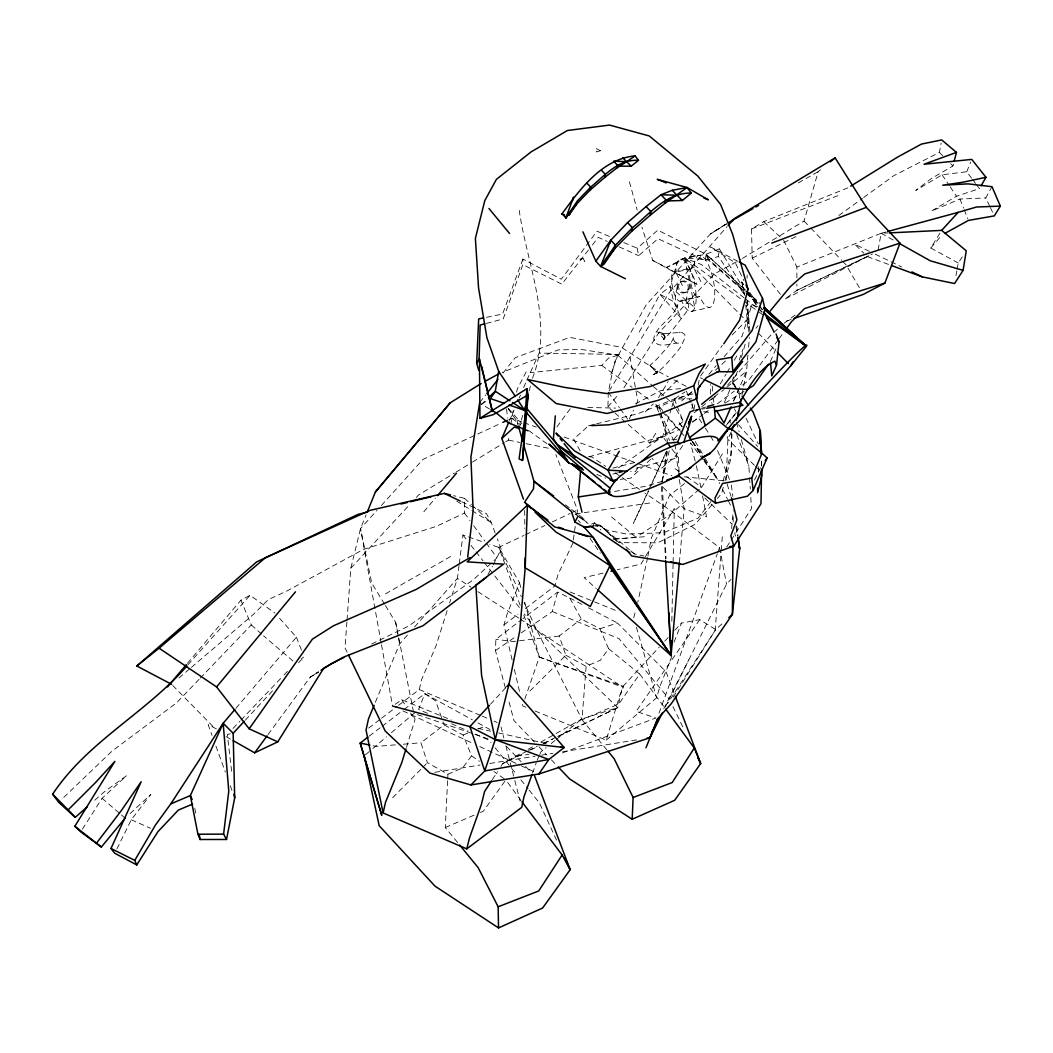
<?xml version="1.0" encoding="UTF-8"?>
<svg xmlns="http://www.w3.org/2000/svg" width="1053" height="1053" viewBox="0 0 1053 1053"><rect width="100%" height="100%" fill="white"/><g stroke="black" fill="none" stroke-linecap="round" stroke-linejoin="round"><path stroke-width="0.75" stroke-dasharray="5 3.75" d="M733.178 521.998L733.23 515.509M486.302 323.429L503.216 318.941L522.854 264.632L522.92 259.051L561.315 279.242L597.012 231.212L610.398 236.872M710.499 394.177L710.657 384.556M761.595 465.992L761.674 461.069M747.09 278.189L747.169 274.951M671.827 621.244L673.078 564.118M673.117 562.486L674.289 508.612L644.318 558.511M613.86 412.092L607.923 406.984L608.318 392.242L614.333 362.495L646.081 305.041L710.446 233.911L726.438 223.684M505.335 687.912L495.463 650.57L495.884 639.316L521.643 619.625M758.476 471.573L758.7 466.676M457.607 842.532L445.301 827.513L447.604 780.655M447.683 779.036L447.92 774.192L427.426 762.714L420.937 742.76L444.09 724.898L463.123 735.007L471.52 755.817L479.444 761.372M346.911 621.862L345.015 647.858L347.135 652.228M347.029 620.23L350.82 568.238L360.534 528.567L366.102 514.864M715.145 630.879L721.108 552.154M721.239 550.508L722.476 534.108M606.897 749.92L582.006 719.765L586.126 666.338L600.407 660.244L608.621 648.714L599.96 628.786L581.282 618.967L569.765 597.999L557.695 592.062L522.933 618.637M747.906 355.19L746.564 371.209L741.917 395.27M748.578 347.187L749.394 337.579M749.933 331.168L747.235 300.789M739.443 398.166L739.851 393.269L738.114 390.663M664.627 338.434L663.351 339.514C666.615 337.789 663.824 333.353 661.271 332.748L656.388 332.156L657.414 331.971M679.382 562.539L684.2 508.717L679.146 478.681M743.523 293.445L718.409 256.458L719.37 248.837L706.076 254.26L684.595 258.064L666.444 267.528L652.728 260.407L641.935 227.277M459.042 565.527L457.41 578.373L449.592 602.987M459.24 563.921L462.925 535.003L483.827 542.216M705.26 260.578L706.076 254.26L657.796 230.146L637.183 248.205L638.658 255.682L658.007 238.702L705.26 260.578L718.409 256.458M731.585 528.488L733.283 510.652M573.332 539.952L575.32 525.737M576.86 514.68L577.518 509.942L555.839 454.488M505.716 441.799L508.481 440.115L509.165 435.429M510.784 424.517L513.456 409.064M662.113 481.524L666.733 451.053M677.316 286.337C676.131 293.576 672.446 304.843 679.672 310.332L679.053 309.898M688.346 288.167L686.372 299.684L686.332 298.341L687.662 303.58L685.411 300.381C691.413 302.988 688.149 309.951 685.108 313.649L670.893 332.103L664.246 339.105L657.651 331.748M693.901 409.801L694.98 403.628M698.244 385.095L699.613 377.382L702.575 378.804M955.992 275.649L956.835 270.911M957.124 269.331L958.256 263.013L963.6 254.879M661.863 482.3L667.457 451.724M863.736 197.451L893.931 175.588L939.421 152.395L941.132 143.037M878.084 249.93L881.177 233.279L885.889 232.002M647.634 557.577L637.776 602.237M647.937 555.984L651.267 538.333L669.471 495.568L684.805 483.34M516.668 392.177L517.26 389.11L526.408 371.446M691.939 408.682L693.15 402.338M657.348 371.762L656.954 372.92L653.097 374.736L657.348 371.762L657.072 370.946L657.006 372.933L664.838 365.746L676.421 352.61L680.857 346.806L685.187 337.315L684.871 334.63L681.804 332.314L660.573 333.946L663.179 334.538L664.983 336.433L664.39 335.275M558.735 736.337L617.756 707.577L622.389 686.99L659.204 647.174M662.363 480.8L669.234 450.868M398.495 705.365L419.278 689.557L421.582 679.672L435.942 646.042L447.156 610.674M664.798 337.605L664.364 338.684M971.616 178.233L966.72 171.757L942.066 174.785L915.768 190.435L931.405 178.497L952.965 165.966L953.742 162.952M519.116 428.61L523.302 412.881M529.146 390.847L530.396 386.122M532.476 378.251C554.312 322.995 527.066 265.553 519.221 210.35M723.253 487.289L721.581 493.581L717.343 498.503M724.925 480.984L731.203 457.371L731.585 431.835M664.417 339L664.759 337.697M633.722 617.769L635.788 610.082M535.029 710.986L606.199 740.127L620.006 694.743L623.705 686.464L539.307 657.125L523.538 614.439M524.802 699.074L539.307 657.125L524.144 600.118M521.169 632.919L552.298 611.543L557.695 592.062M737.469 371.354L731.427 386.267M741.404 357.428L745.353 343.489M742.431 258.419L804.058 221.051L818.155 171.678L820.577 169.717M606.199 740.127L656.624 697.836L659.77 686.911L672.683 654.216M512.127 659.928L503.939 624.942L506.927 614.649L519.511 582.691L498.767 547.376L489.803 544.283M723.003 481.103L730.756 454.633L732.006 434.784L727.294 434.81M744.142 297.881L701.377 264.54L684.595 258.064L677.237 262.605L670.037 286.692L673.762 301.711L681.252 318.427L659.955 294.3L670.037 286.692L694.769 307.608L684.595 258.064L708.011 259.709L744.892 292.207M406.484 747.354L415.014 719.673L414.066 714.895M671.419 408.367L662.666 436.482L617.44 468.598M671.906 406.813L674.341 398.995L685.029 391.887M757.673 306.726L751.829 304.883L742.089 336.183L723.78 357.02M733.572 376.921L732.019 381.515L736.508 389.821M739.259 360.073L742.878 349.346M592.997 526.461L594.234 522.814L600.447 525.526L629.483 549.745M610.872 374.407L617.742 355.177L581.572 349.491L558.235 349.859L502.149 372.433M532.476 773.244L536.161 763.07M658.981 713.223L717.304 553.799M717.87 552.272L719.554 547.665L670.708 510.6L644.949 493.08M522.92 259.051L502.571 314.057L485.051 317.611M674.038 642.172L681.515 623.06L699.758 619.625L715.698 629.576L724.03 621.981M658.48 397.718L668.115 381.581M966.72 171.757L970.642 162.149M375.342 702.272L399.574 643.975L408.143 634.261M509.547 420.502L514.048 410.038M519.182 398.073L520.458 395.086M523.67 387.609L526.237 381.634M526.882 380.133L539.162 353.071L620.375 354.479L608.581 358.073L601.684 365.391L530.093 372.657M731.006 432.099L727.873 439.364L726.175 481.037L684.147 476.798M733.678 400.824L746.564 371.209L725.359 388.439M754.488 480.05L760.779 467.124M724.332 402.496L730.782 387.741M770.388 361.521L776.587 347.451M537.201 760.174L539.097 755.962M539.728 754.553L540.992 751.75L546.099 747.656M648.411 491.435L633.406 523.315L648.477 490.527M651.07 485.538L666.417 451.645M649.161 489.04L666.286 451.776M572.885 543.111L557.958 574.622L555.01 585.85L524.368 609.305M629.273 418.962L633.537 410.091M636.381 404.168L637.802 401.219L630.036 357.033L669.313 292.471L727.044 226.606M116.909 848.902L131.256 819.774L150.763 794.502L127.479 816.009M665.378 706.879L726.544 584.099L730.993 579.426M663.732 708.748L688.807 659.862M487.973 574.543L492.462 566.198M493.212 564.803L501.189 549.245L497.345 538.886M639.237 332.09L659.955 294.3L673.762 301.711M989.715 206.217L985.766 197.951L991.992 186.697M733.23 401.206L735.231 397.665M720.278 383.897L726.043 374.157M726.86 372.762L730.15 367.194M734.27 360.244L737.561 354.677M643.488 559.893L640.987 564.053L617.282 569.726M637.776 467.795L635.459 471.599L630.615 471.349M609.147 390.887L630.036 357.033M655.808 433.244L649.767 443.076L626.904 423.332M958.256 263.013L930.773 248.008L940 233.095M722.424 453.817L701.706 487.184L684.411 475.166M673.222 697.112L715.698 629.576L667.576 703.536M623.902 387.833L658.717 332.84L714.303 273.951L741.036 259.275M681.409 300.316L681.159 300.71A15.084 4.949 78.1 0 1 674.223 293.879L671.603 282.717A15.084 4.949 78.1 0 1 675.736 272.082L676.013 267.778A26.654 8.819 78.1 0 1 688.425 266.119A26.654 8.819 78.1 0 1 695.849 303.132A26.654 8.819 78.1 0 1 683.358 304.462L681.409 300.316L699.718 296.327L701.68 300.46A26.588 8.99 78.2 0 0 714.395 299.078A26.588 8.99 78.2 0 0 707.024 262.131A26.588 8.99 78.2 0 0 694.375 263.842L694.111 268.173A15.058 5.041 78.1 0 0 689.82 278.782L692.426 289.917A15.058 5.041 78.1 0 0 699.468 296.709L699.718 296.327M82.424 829.185L102.088 798.292L126.518 775.732L104.589 791.606L92.348 802.347M726.715 546.994L730.242 541.518M731.124 540.15L751.46 508.652L750.671 495.568M492.33 779.602L497.49 771.638M500.938 766.321L502.65 763.662L522.446 752.5M677.421 435.139L672.275 441.22M682.765 445.498L675.144 456.594L661.166 468.611L651.86 458.121M699.758 619.625L636.117 711.38L655.98 718.001L560.143 753.764M608.621 648.714L639.737 674.052L618.795 703.996L582.006 719.765M736.31 412.658L725.872 425.741L735.363 413.855M700.561 376.053L722.319 345.384M471.52 755.817L462.701 767.887L447.92 774.192M778.128 340.027L748.578 380.541L739.456 387.307M779.075 338.711L782.892 333.485M556.919 426.913L570.45 408.446M268.041 734.56L310.148 677.211L318.348 671.748M708.932 374.289L716.237 365.602M710.933 501.57L698.205 518.05L663.68 532.7L626.719 534.082L606.712 530.041L594.234 522.814L591.523 524.131M588.43 250.022L561.775 284.152L522.854 264.632M592.378 244.967L598.288 237.373L607.265 241.44M748.88 332.103L747.433 310.477L751.829 304.883M708.011 259.709L706.076 254.26L706.971 253.891L708.761 259.472L745.353 292.063M479.694 402.457L485.788 394.783M503.044 373.052L515.233 357.704L569.712 337.368L621.349 347.306L659.876 372.314L668.365 376.856M755.922 328.246L757.989 325.746M607.923 406.984L618.914 393.809M187.395 663.39L240.913 600.21L250.048 595.3L274.978 613.096M423.832 511.771L435.389 498.108M235.911 708.3L296.419 637.197L278.189 616.716M930.773 248.008L941.987 234.964M712.052 504.663L695.138 524.355L657.572 542.821L619.625 542.637M727.61 385.082L770.954 334.933L778.088 328.549M414.566 626.969L457.41 578.373L471.033 587.192M187.974 664.759L250.048 595.3M381.199 643.146L360.534 528.567L376.974 510.363M381.357 505.506L423.003 459.384L501.346 423.069M490.527 704.207L505.73 687.714M350.82 568.238L409.656 504.611M416.317 497.398L418.541 495.002L454.514 473.047M664.772 641.145L668.129 637.526M674.815 630.286L681.515 623.06M245.349 720.134L274.175 689.057M298.565 662.771L304.106 656.796L301.619 658.586M233.016 728.452L239.821 721.318M240.953 720.134L282.928 676.131M284.06 674.934L287.469 671.366M199.122 679.317L176.443 702.956L112.039 751.092L62.14 798.951M200.254 678.132L251.285 624.956L240.913 600.21M732.19 334.933L748.933 317.848L746.432 305.357M392.637 797.74L421.819 768.374M422.937 767.242L427.426 762.714M529.962 690.965L565.869 655.242L559.169 636.038L581.282 618.967M645.292 411.894L653.334 403.904M661.389 395.928L679.777 377.698M650.701 459.226L630.826 478.128L620.191 479.391M489.566 408.998L481.497 404.234L487.236 398.837M656.861 372.867L650.043 365.338L657.506 358.481L668.471 346.016L671.801 341.751L671.235 342.607L674.091 336.618C671.998 340.382 676.223 344.502 680.027 342.857M681.752 400.943L692.545 391.071M715.342 370.248L726.149 360.376M594.932 424.201L588.535 425.767L573.661 439.193L580.427 451.342M784.037 323.245L795.489 314.847M699.284 489.276L670.353 514.443L636.117 537.372L613.346 539.189M179.01 677.935L190.159 668.405M191.396 667.352L253.339 614.465L268.16 599.723L287.048 590.917L363.259 549.508L436.166 526.434L464.505 513.061L464.399 498.319L453.553 495.66M365.404 754.817L371.591 749.539M372.828 748.486L386.451 736.876M391.4 732.651L416.159 711.552M715.395 396.547L710.406 400.601L712.104 403.404M721.621 391.479L724.122 389.452M551.193 743.563L555.023 740.496M556.3 739.482L581.796 719.015L617.756 707.577L536.438 629.497L524.355 613.965M682.857 421.74L671.511 430.743L649.767 443.076L680.041 429.071M694.203 412.75L700.495 407.748M701.759 406.748L708.064 401.746M709.314 400.745L713.105 397.744M714.355 396.744L718.146 393.756M503.939 624.942L517.984 614.189M369.234 736.139L380.87 727.254M382.16 726.267L402.838 710.459M404.128 709.459L424.807 693.651L472.27 719.765M368.629 728.084L380.317 719.186M381.62 718.199L397.205 706.352M692.44 421.924L698.297 417.554L701.811 422.845M692.598 422.161L703.009 414.421M704.312 413.447L708.221 410.538M717.33 403.773L734.257 391.189M838.807 215.51L862.433 198.398M395.178 704.286L401.719 699.758L451.474 720.081M495.463 650.57L515.759 636.631M318.322 672.011L310.148 677.211L318.388 672.235M481.497 404.234L486.604 401.009M726.359 223.96L710.446 233.911L726.925 223.762M725.043 403.141L743.997 391.426M455.896 472.205L471.125 462.912M472.507 462.07L504.334 442.642M780.418 294.34L752.211 258.156L751.526 228.949L763.78 221.643L847.928 187.855M976.513 184.723L979.448 188.619L956.479 196.253L931.247 211.179L959.941 199.03L985.766 197.951M385.516 593.839L453.303 554.944M798.306 182.919L818.155 171.678M528.093 749.315L533.739 746.129M540.808 742.141L581.796 719.015L536.438 629.497L524.104 602.619M527.013 751.158L502.65 763.662L524.789 752.882M653.097 374.736L657.19 372.565L656.493 372.551M635.407 403.904L660.586 390.65L680.567 388.61M752.211 258.156L797.713 235.754M530.699 749.999L538.07 746.406M543.98 743.523L552.825 739.219M371.722 644.002L408.564 626.087L473.639 579.492L496.95 557.853L485.723 542.334M868.975 255.682L796.897 290.338L784.538 299.315L872.476 253.984M528.488 750.46L537.267 746.248M543.111 743.431L556.287 737.1M557.748 736.402L617.756 707.577M520.169 605.291L498.767 547.376L524.025 535.372M525.513 534.661L544.835 525.486M552.259 521.946L570.094 513.482M571.582 512.772L577.518 509.942M508.744 419.647L511.705 418.278L522.485 422.148M677.237 262.605L666.444 267.528L696.954 284.56L684.595 258.064L742.826 300.302M680.633 281.835L681.857 281.296M660.507 411.473L659.389 406.734L692.282 392.519M685.016 292.668L686.24 292.142M445.301 827.513L474.574 814.956M480.431 812.455L483.366 811.192L505.822 779.891L493.949 771.559M796.897 277.926L796.884 267.067L881.177 233.279L887.718 232.963M463.123 735.007L470.625 732.006M478.115 729.005L484.117 726.609M539.307 657.125L622.389 686.99L623.705 686.464M751.526 228.949L838.662 195.371M786.42 321.126L791.027 319.52M599.96 628.786L617.4 622.968L666.022 671.761L674.683 694.717M662.245 481.353L645.186 486.381L608.371 492.435M695.309 410.117L699.929 408.761M701.469 408.314L706.089 406.958M692.966 393.888L674.341 398.995L638.052 413.645L596.524 423.819M588.89 456.791L662.666 436.482L666.352 441.444M612.82 468.111L637.815 461.714M612.82 474.034L617.492 472.863M636.223 468.164L678.369 457.607L679.146 473.192M603.066 573.122L584.099 577.649L596.353 588.627M649.701 503.018L574.517 514.101M691.084 311.504L709.498 307.45M679.948 301.211L698.231 297.222M674.341 271.621L692.663 267.686M680.62 259.262L699.113 255.313M230.252 733.836L227.343 734.402L231.673 771.862M678.816 332.498L680.343 332.221M695.612 410.236L700.35 409.406M701.93 409.117L705.076 408.564M434.757 772.323L480.076 765.044M489.777 763.478L535.095 756.199M541.571 755.159L552.904 753.343M562.605 751.776L638.671 739.561M516.773 756.08L528.79 754.356M595.735 526.092L600.447 525.526L619.177 542.835M559.169 636.038L513.022 641.527L495.884 639.316M678.501 343.146C671.222 342.594 656.243 350.228 653.702 338.763C655.901 325.825 671.761 319.625 676.447 307.423L675.921 308.226L677.842 304.475L677.448 307.16L678.593 309.503M671.761 439.851L679.659 438.917M659.836 332.498L658.388 332.643L659.876 332.406M395.415 744.853L376.263 746.419L371.446 745.419M403.391 744.208L420.937 742.76M613.241 539.202L646.279 536.582M592.247 525.921L600.447 525.526L616.663 541.308M588.535 425.767L591.707 425.623M691.953 398.797L674.341 398.995L676.684 404.944M587.771 407.485L615.571 408.077M703.68 411.71L710.196 412.46M745.392 289.891L706.076 254.26L744.734 289.772M508.481 440.115L519.734 442.405M526.171 443.708L550.285 448.617M588.864 456.476L592.076 457.12L605.633 466.347M631.879 552.206L634.538 553.957L643.988 556.01M477.904 728.347L490.685 731.19M498.674 732.967L546.612 743.615M417.422 714.632L473.389 733.823M474.942 734.349L488.934 739.153M524.025 422.701L536.359 427.123M564.092 437.074L636.512 463.057M638.052 463.61L671.959 475.772M888.535 264.421L867.145 256.511L796.897 290.338L796.897 284.126M570.147 591.983L618.585 611.622M552.298 611.543L618.98 638.618L669.392 699.258M525.947 707.274L522.92 706.036L522.17 702.851M596.84 474.455L605.672 478.115M623.797 242.545L637.183 248.205M419.278 689.557L480.721 715.5M482.208 716.145L488.21 718.672M494.199 721.2L497.2 722.463M579.637 517.207L585.034 519.511L570.621 508.717M427.61 713.355L418.633 709.446L424.807 693.651L435.626 700.89L442.497 720.397M451.553 723.793L468.019 730.966M475.495 734.231L488.961 740.088L491.027 742.655M131.256 819.774L150.566 828.303M619.23 246.876L638.658 255.682M402.904 710.893L472.376 743.128M479.76 746.551L519.669 765.07M521.156 765.755L535.938 772.612M650.043 365.338L657.006 372.933M461.701 501.741L486.433 513.588L491.303 522.63L495.147 532.976M869.409 251.325L854.76 244.23L863.763 253.168M875.267 254.155L901.644 266.922M216.392 728.86L208.191 724.701L212.061 735.376M737.903 261.341L710.472 246.942L735.363 262.855L743.839 280.546M569.765 597.999L582.757 604.804M588.522 607.831L617.4 622.968M674.025 379.87L686.767 386.688M652.728 260.407L696.954 284.56M565.869 655.242L586.126 666.338M478.023 722.937L490.961 730.058M881.177 233.279L893.786 240.347M226.105 736.639L231.818 739.877M456.699 501.123L470.546 509.718M471.928 510.587L491.303 522.63L472.586 505.716M477.838 591.602L518.721 618.045M520.077 618.927L622.389 686.99M615.123 472.797L639.526 489.395M675.091 468.69L679.093 471.468M575.188 514.048L589.18 523.802M511.705 418.278L520.866 424.885M528.724 430.559L547.06 443.787M601.684 365.391L632.037 387.32M637.315 391.137L649.201 399.719M579.124 516.997L588.153 523.552M744.155 301.263L757.383 310.859M758.713 311.82L762.675 314.702M565.382 504.795L569.318 507.73M745.445 298.881L757.107 307.976M758.397 308.99L762.293 312.017M611.53 516.931L636.117 537.372M630.747 550.798L634.538 553.957M292.971 661.008L263.592 635.867M615.044 413.105L625.719 422.306M102.088 798.292L120.292 813.982M121.503 815.022L125.149 818.155M617.742 355.177L652.123 385.437M653.36 386.517L673.012 403.812L675.473 407.998M746.116 293.3L758.41 304.133M251.285 624.956L262.355 634.775M746.577 293.155L757.555 302.922M464.399 498.319L471.428 504.663M745.945 290.878L759.239 303.093M746.577 290.997L759.726 303.172M763.78 221.643L780.115 236.925M704.799 498.003L731.532 523.631M754.369 465.242L727.873 439.364L726.82 434.915M755.527 466.374L758.976 469.743M939.421 152.395L942.804 155.791M950.701 163.702L952.965 165.966M684.595 258.064L751.447 326.075M758.357 333.117L776.798 351.873M172.705 685.424L215.589 729.15M804.058 221.051L809.744 226.987M810.876 228.172L841.597 260.209M842.729 261.394L846.138 264.948L860.025 288.798M534.397 741.996L513.969 720.581L508.217 698.797M538.925 746.761L546.876 755.093M551.403 759.845L557.076 765.794M506.625 746.511L521.169 761.793M525.644 766.492L531.239 772.375M746.564 292.997L757.778 304.883M758.897 306.081L762.254 309.648M594.234 522.814L600.894 529.896M658.651 411.986L655.795 404.484L661.218 410.473M662.298 411.67L679.659 430.848M680.751 432.046L684.002 435.639M508.323 408.38L521.827 423.727M738.548 424.741L757.594 446.393M578.215 520.379L580.335 522.801M659.389 406.734L664.759 412.96M665.825 414.198L681.923 432.862M495.147 747.788L510.587 767.018M511.613 768.308L516.773 774.718M520.88 779.852L528.093 788.829M529.119 790.105L539.426 802.926L556.497 840.018M462.925 535.003L466.953 540.176M470.981 545.362L475.008 550.535M476.009 551.838L483.064 560.894M484.064 562.184L520.314 608.792M972.603 179.536L975.539 183.433M692.426 441.457L702.956 455.475M744.234 294.419L741.733 281.928L743.708 284.56M749.604 292.444L758.463 304.264M759.437 305.581L762.398 309.516M671.893 448.907L678.369 457.607M703.035 459.753L690.505 442.826L695.954 464.215M704.009 461.056L717.501 479.273L719.647 483.551M639.737 674.052L664.759 707.866M507.717 782.471L520.972 800.53M464.505 513.061L470.007 520.669M473.692 525.737L484.788 541.045M682.133 426.676L678.343 421.437L681.989 426.807M608.318 392.242L619.361 407.629M620.283 408.906L627.641 419.16M508.059 408.577L517.102 421.345L517.997 424.491M735.678 386.82L732.019 381.515L737.245 389.347M736.587 388.136L741.167 394.77M590.009 538.32L600.263 553.141M692.005 441.615L702.93 457.752M703.838 459.095L717.501 479.273L705.141 458.318M942.066 174.785L949.266 185.512M950.175 186.855L956.479 196.253M401.719 699.758L406.155 706.405M410.591 713.039L415.014 719.673M705.326 428.137L709.709 434.744M710.591 436.074L714.46 443.037M692.321 441.325L703.114 457.594M704.009 458.95L717.501 479.273M741.733 281.928L743.55 284.665L741.733 281.928L744.8 295.472M748.959 292.879L758.002 306.581M758.897 307.95L762.517 313.425M748.683 293.076L757.37 307.002M719.37 248.837L744.734 290.444M384.556 604.146L371.709 583.072L360.534 528.567M385.411 605.541L395.678 622.402L398.534 636.749M676.302 409.393L682.897 420.581M686.187 426.162L688.662 430.361M695.256 441.536L704.312 456.91M737.258 391.216L738.758 393.98M700.89 281.625L694.111 268.173L675.776 272.122L682.489 285.613M722.516 489.263L727.544 499.24M728.255 500.662L731.848 507.796M655.795 404.484L659.441 411.789M660.165 413.25L674.025 441.01M783.616 240.202L796.884 267.067M672.946 706.576L684.318 729.953M734.415 408.761L735.678 411.368M990.373 207.599L994.335 215.878M746.011 418.08L758.384 444.011M498.767 547.376L521.367 596.643M717.554 450.526L729.94 480.484M686.345 391.032L690.992 402.588M691.571 404.036L693.322 408.367M959.941 199.03L963.6 208.191M964.206 209.718L967.852 218.892M677.263 406.432L683.121 421.279M296.419 637.197L301.737 650.767M736.692 434.652L748.894 466.124L749.486 475.943M659.217 413.474L669.511 440.457M215.918 746.064L225.303 771.981M230.278 785.709L234.148 796.384M443.037 721.897L444.09 724.898M734.599 533.015L735.613 536.135M727.136 484.104L730.979 496.332M636.42 627.18L656.624 697.836M736.429 422.345L739.101 431.717M741.325 439.549L748.894 466.124M517.102 421.345L517.918 424.254M629.404 181.774L637.183 210.008M519.511 582.691L521.196 589.035M501.004 726.886L503.847 737.942M505.874 745.827L514.404 778.97M514.812 780.549L520.077 801.07M696.349 465.742L701.351 489.5M660.876 413.052L667.576 441.457M514.364 669.458L519.563 691.716M398.85 638.342L413.75 713.289M719.554 547.665L726.544 584.099M702.575 495.937L706.55 516.891L684.2 508.717L661.284 485.525L665.522 559.077M395.678 622.402L398.179 636.275M398.455 637.815L399.574 643.975M381.489 644.765L392.558 706.089M194.792 808.191L195.858 814.456M735.955 526.474L737.561 535.977M729.887 420.068L730.308 423.003M731.387 485.104L732.875 496.516M736.718 525.842L737.995 535.608M674.947 444.037L678.382 472.376M506.572 409.051L507.572 418.107M745.748 305.173L748.262 331.037M712.249 386.135L712.868 392.545M713.486 398.942L713.789 402.154M749.578 477.575L750.276 489.026M662.363 486.447L666.088 558.669M746.959 300.829L747.433 310.477M761.332 461.188L761.49 465.992M524.67 510.468L524.828 528.501M664.772 336.223L665.035 337.473L663.574 334.077L661.258 332.709L663.574 334.077L664.733 336.381M600.394 150.724L596.472 151.961L595.537 148.236L600.394 150.724M583.217 258.643L579.9 258.972L584.863 261.578L583.217 258.643M677.671 284.889A5.844 5.515 69 0 0 683.621 293.024A5.844 5.515 69 0 0 687.188 283.836A5.844 5.515 69 0 0 677.671 284.889M678.882 284.363A5.857 5.515 69.1 0 0 684.845 292.497A5.857 5.515 69.1 0 0 688.412 283.31A5.857 5.515 69.1 0 0 678.882 284.363"/><path stroke-width="1.5" d="M732.967 546.31L732.375 614.386L671.103 703.93L657.77 718.594L645.963 747.827M671.182 650.622L671.077 655.519L597.577 589.719M671.287 645.726L671.393 640.829M479.036 360.731L480.142 325.048L484.762 323.837M547.929 520.156L527.408 505.203L525.197 567.857L519.748 630.786L508.981 684.187L495.239 739.614L484.762 770.941L470.902 784.933L429.9 773.099L385.214 731.032L348.543 655.15M675.263 696.244L700.666 763.57L674.657 800.306L632.195 819.247L633.116 797.516L614.162 758.713L607.936 751.171M757.607 491.185L757.752 487.921M759.713 443.8L760.292 430.73L753.053 411.999L750.302 408.024M478.733 370.459L476.667 363.167L478.681 318.914L483.459 317.94M526.329 407.722L519.09 458.924L522.538 460.464L526.855 388.689L479.957 418.357L479.444 358.955L476.667 363.167M555.3 415.882L553.404 438.693L568.804 462.951L582.125 468.335M522.538 460.464L528.145 394.914L526.855 388.689M736.021 420.463L737.903 416.106L738.324 411.21M582.019 512.192L578.281 496.977L580.637 470.546M679.382 562.539L671.077 655.519L609.582 566.606M770.546 363.114L771.77 375.882L776.495 365.246L779.075 341.817L776.061 333.972M467.703 557.063L473.139 510.534L470.888 457.318L479.694 402.457M226.527 839.478L234.687 797.911L233.161 733.27L223.17 723.266L190.356 795.568L197.911 834.226L200.123 839.504L226.527 839.478L223.605 834.134L228.777 791.119L223.17 723.266L234.845 709.551M591.707 425.623L609.108 424.807L658.691 414.448L696.757 398.745L698.218 388.004L706.418 377.645L719.528 370.893L716.488 359.902L731.769 357.336L752.171 330.339L762.517 298.289L745.129 265.132L739.351 262.105M526.776 404.523L528.145 394.914L493.212 414.671L479.957 418.357M891.601 265.553L922.165 276.847L954.571 283.533L963.087 270.345L966.272 250.811L941.672 230.383L889.351 232.884M567.304 460.595L524.605 410.341L525.236 406.642L557.155 444.603L609.832 487.934L609.332 494.476L613.899 496.358A61.061 14.637 -26.3 0 0 686.174 470.717L691.281 467.44M723.832 343.712L739.588 320.217L748.078 289.391L732.585 234.161L720.555 204.361L697.77 176.022L649.227 135.955L609.542 125.083L567.449 130.493L531.041 151.935L496.411 179.352L484.788 200.623L475.39 238.426L478.562 287.943L486.92 337.816L498.688 371.34L495.279 391.282L490.448 398.574L504.413 403.391M761.306 454.014L760.292 430.73L761.056 453.172M737.903 416.106L741.312 398.468M572.753 200.267L573.582 197.122L565.724 218.195L576.675 203.992L590.049 190.119L590.694 187.131C604.777 175.443 618.335 159.214 638.46 160.319L635.104 155.897C602.237 158.885 579.887 189.29 561.92 213.983L566.343 217.392L564.355 216.668M590.049 190.119L604.751 177.444L605.422 174.429L601.566 170.389M531.949 774.705L523.973 796.766L521.709 807.375L466.782 848.889L383.121 812.955L385.556 802.175L401.733 762.727L405.997 748.894M604.751 177.444L616.676 168.111L617.374 165.084L613.609 161.162L626.574 161.714L635.104 155.897M466.782 848.889L469.454 838.056L481.392 804.387L484.577 791.553L491.461 780.931M582.914 231.831L595.853 261.17L600.644 266.462L614.583 248.798L631.537 231.41L632.445 227.738C650.149 213.443 666.325 192.673 691.294 193.081L687.082 187.526L657.217 179.313L666.233 182.932M757.541 492.817L761.819 475.614L761.595 469.204L760.99 503.755L733.796 546.125L682.831 564.421L631.721 555.958L626.193 549.324M954.123 161.438L956.453 152.382L941.698 139.917L921.507 144.077L897.63 157.055L850.692 186.144M631.537 231.41L650.03 215.417L650.991 211.706L646.094 206.585L627.562 222.604L610.753 240.229L595.853 261.17M650.03 215.417L664.772 203.44L665.772 199.728L660.994 194.752L646.094 206.585M609.871 243.401L610.753 240.229L615.452 245.178L614.583 248.798L604.146 264L600.644 266.462L625.377 278.742M683.752 442.457L691.097 419.647M470.902 784.933L538.886 773.994L650.004 737.745L652.807 730.084M794.107 318.454L863.289 294.406L884.889 283.073L899.973 243.151L866.356 207.349L835.134 157.897L734.428 218.576L728.097 225.46M610.753 240.229L600.644 266.462L615.452 245.178L632.445 227.738L627.562 222.604M367.339 511.811L375.381 492.014L450.171 402.838L481.155 383.516M646.766 738.258L650.004 737.745L657.77 718.594M374.091 705.299L368.484 718.936L366.036 730.058L383.121 812.955M641.646 461.464L654.031 450.579L667.799 443.208L677.579 442.207L690.031 411.934L694.059 410.328M679.146 473.192L679.29 476.311L715.527 503.202L747.433 496.226L753.171 490.435L751.724 478.062L761.964 453.211L731.045 428.624L729.018 429.334L715.329 418.159L714.25 406.958M691.597 416.369L688.544 423.701L691.584 416.343M688.544 423.701L691.018 417.751M753.171 490.435L767.084 457.937L761.964 453.211M523.512 499.227L501.847 438.456L508.902 422.003M731.638 430.638L734.138 424.833M731.098 406.748L724.016 423.03L716.356 410.407M192.581 804.084L178.391 810.047L158.003 831.58L136.758 864.908L114.764 853.272L111.013 848.481L141.155 781.76L121.424 810.415L96.507 843.216L101.378 847.02L125.149 818.155M693.677 385.793L699.021 373.67L705.286 364.075L683.41 373.762L650.175 386.517L606.778 393.546L564.908 387.451L527.632 379.501L556.168 403.549L606.962 413.487L658.217 400.311L693.677 385.793L696.757 398.745M650.004 737.745L662.455 712.763M592.997 526.461L584.718 527.421L574.912 522.077L577.873 516.365M981.093 185.789L985.99 177.299L971.761 159.411L924.034 164.255L956.453 152.382M136.758 864.908L134.758 860.38L155.396 825.118L170.77 803.887L223.17 723.266M730.677 429.124L735.178 425.017A59.165 2.725 -47.3 0 0 790.632 365.944L792.975 361.942M706.655 408.288L739.798 402.404C749.223 387.201 758.068 369.313 774.85 361.14L776.495 365.246M619.243 451.355L608.002 470.178L612.596 480.3L617.15 479.747M101.378 847.02L80.712 831.87L74.842 826.263L114.882 761.398L95.02 783.077L68.155 809.862L75.224 817.378L87.465 806.637M985.99 177.299L963.034 182.208L942.751 185.183L968.128 183.867L991.992 186.697L1000.35 206.112L994.335 215.878L968.457 220.419L944.778 233.437M233.239 740.68L254.642 752.816L277.755 741.865L323.797 668.115L343.081 657.322L422.924 625.785L486.486 577.32M665.72 709.169L694.282 748.012L672.183 782.537L633.116 797.516M521.919 801.82L562.144 854.97L538.715 890.956L498.148 906.778L498.543 927.917L542.624 908.015L570.16 869.686L534.595 775.903M569.712 214.496L569.094 215.062L576.675 203.992M565.724 218.195L577.281 201.031L590.694 187.131L586.837 183.077M538.886 773.994L548.837 759.489L564.197 747.525L508.981 684.187L506.809 686.543M765.281 460.556L767.084 457.937M277.755 741.865L249.166 728.821L312.386 639.158L333.261 625.903L416.448 589.298L470.059 557.524M768.519 364.193L753.474 385.582L746.695 389.755M785.749 329.563L791.461 321.731L804.571 308.555L884.889 283.073M254.642 752.816L267.08 735.863M697.402 389.623L700.284 385.793M717.132 371.735L732.809 371.722L755.936 341.777L764.978 309.029L762.517 298.289M742.641 361.442L721.858 388.031L701.64 404.247M486.802 393.506L497.964 379.449M75.224 817.378L58.678 802.294L52.65 794.212C87.36 741.588 146.235 712.828 186.881 665.983M769.374 311.951L790.092 286.864L804.742 273.938L899.973 243.151M249.166 728.821L216.589 686.925L295.472 591.839M790.632 365.944L806.348 346.371L764.517 307.608M450.171 402.838L375.381 492.014M167.466 686.925L186.355 664.627M437.495 495.621L456.423 473.258M941.672 230.383L958.164 212.364L976.513 207.007L1000.35 206.112M489.448 705.378L469.914 726.583L484.762 770.941L548.837 759.489L495.239 739.614L469.914 726.583L392.558 706.089M233.161 733.27L244.243 721.318M688.728 468.927L703.917 456.752L709.972 453.448L714.737 448.696L729.229 427.479L726.781 431.44M488.395 397.758L495.279 391.282L509.942 400.811M527.408 505.203L467.137 561.868L503.518 564.158L475.838 585.06L481.576 675.355L495.239 739.614L564.197 747.525L560.999 746.814M501.847 438.456L514.377 426.978L519.116 428.61M728.794 617.65L732.375 614.386L739.693 548.652L738.206 537.241M171.573 684.279L136.811 666.009L256.642 561.907L358.217 514.312L367.721 512.021M136.811 666.009L159.108 648.187L265.238 557.84L369.814 510.415L444.248 493.37L450.447 494.897M665.772 199.728L669.037 200.886L682.37 200.504L691.294 193.081M617.374 165.084L620.191 166.177L631.247 166.177L638.46 160.319M830.277 161.833L835.134 157.897M691.466 440.18L689.557 437.627L715.329 418.159M367.945 737.126L360.192 743.063L381.712 815.167L360.192 743.063L369.84 745.076M664.772 203.44L687.082 187.526L708.274 199.794L703.773 197.99M631.247 166.177L626.574 161.714L616.676 168.111M321.047 670.287L331.932 663.351L343.726 657.625M729.018 222.301L752.934 208.599M708.024 454.488L710.183 453.238L703.917 456.752L709.972 453.448M755.778 206.993L758.608 205.388M485.301 381.239L499.122 373.657M502.834 422.385L507.27 420.331M170.77 803.887L190.356 795.568L192.172 799.53M687.082 187.526L672.235 190.29L660.994 194.752L676.987 195.226L682.37 200.504M771.81 243.098L866.356 207.349M666.891 479.971L679.29 476.311M707.629 406.497L713.789 404.694M887.468 231.568L958.164 212.364M619.059 472.468L622.178 471.678M400.996 504.018L407.34 502.492M410.512 501.728L431.111 496.766M584.718 527.421L590.615 526L629.707 552.575M610.964 571.239L614.123 570.476M714.869 411.433L742.944 405.287L739.798 402.404M751.724 478.062L722.463 483.524L715.053 497.937L715.527 503.202M578.281 496.977L608.371 492.435M729.545 546.639L733.796 546.125L730.808 535.832L736.916 519.774L731.466 497.858M197.911 834.226L223.605 834.134M627.391 471.178L608.002 470.178L574.675 451.013L556.313 433.099M747.485 389.452L721.858 388.031L704.062 379.514M670.787 561.841L680.251 563.895M963.087 270.345L930.181 260.749L899.38 243.48M558.432 527.184L563.026 528.659M578.36 533.555L587.548 536.49M509.073 404.997L524.605 410.341L517.655 399.89M561.92 213.983L564.461 214.865M528.066 430.809L508.072 422.635L496.292 412.973L490.922 409.788M610.095 479.944L614.504 481.787L617.769 478.365A61.061 14.637 -26.3 0 1 675.552 445.037A61.061 14.637 -26.3 0 1 717.883 438.943L718.014 440.996L734.349 421.029A59.165 2.725 -47.3 0 1 782.129 368.181A59.165 2.725 -47.3 0 1 806.348 346.371L764.07 307.529M444.248 493.37L460.253 501.044M911.911 271.885L922.165 276.847M111.013 848.481L134.758 860.38M609.332 494.476L571.832 464.057L583.48 470.099L561.144 450.881M677.579 442.207L680.172 443.853M632.195 819.247L569.555 778.891L558.222 766.992M557.155 444.603L614.504 481.787L608.397 490.659L608.871 492.58M512.614 402.549L524.605 410.341M498.543 927.917L435.047 886.178L379.198 825.749L364.167 755.87M159.108 648.187L216.589 686.925M766.65 317.585L806.348 346.371L763.662 308.358M553.588 495.963L533.937 481.247L523.749 444.998M763.583 313.031L806.348 346.371L764.557 309.543M74.842 826.263L96.507 843.216M571.832 464.057L594.932 482.274M598.788 485.301L601.355 487.328M603.922 489.355L606.489 491.369M609.055 493.396L611.622 495.423M555.01 449.17L548.916 444.09L568.804 462.951M558.669 452.224L562.328 455.278M573.306 464.439L575.754 466.466M525.75 503.373L530.409 507.783M535.056 512.192L555.971 532.055L585.955 549.587L609.963 565.645L671.077 655.519L668.879 612.846M52.65 794.212L68.155 809.862M777.943 353.045L788.315 363.601M672.235 190.29L676.987 195.226M622.823 157.805L626.574 161.714M583.533 526.434L593.089 537.333L671.077 655.519L665.614 560.722M488.974 208.507L509.56 233.503M459.661 845.032L478.128 867.58L498.148 906.778M556.037 433.415L558.051 435.955M560.064 438.509L562.078 441.062M564.092 443.603L575.188 457.621M667.273 442.694L670.05 446.419M742.075 396.099L748.486 405.379M498.688 371.34L515.049 395.967M562.144 854.97L570.16 869.686L564.698 857.813M764.096 312.241L774.073 331.958M776.93 337.592L779.075 341.817M697.823 757.726L700.666 763.57L694.282 748.012M745.958 284.968L748.078 289.391M760.45 448.328L761.832 451.21M687.214 431.677L689.557 437.627M696.046 398.021L705.26 425.373M574.912 522.077L571.371 511.389L533.937 481.247L533.516 488.789L524.591 502.268L554.694 526.934L593.089 537.333L609.963 565.645L590.312 606.541L525.197 567.857L525.105 558.011M738.679 545.52L739.693 548.652L737.824 537.556M518.431 426.07L522.604 440.996M479.444 358.955L492.422 411.486L481.603 366.378M199.32 834.805L200.123 839.504M234.319 794.66L234.687 797.911M731.769 357.336L732.809 371.722"/></g></svg>
